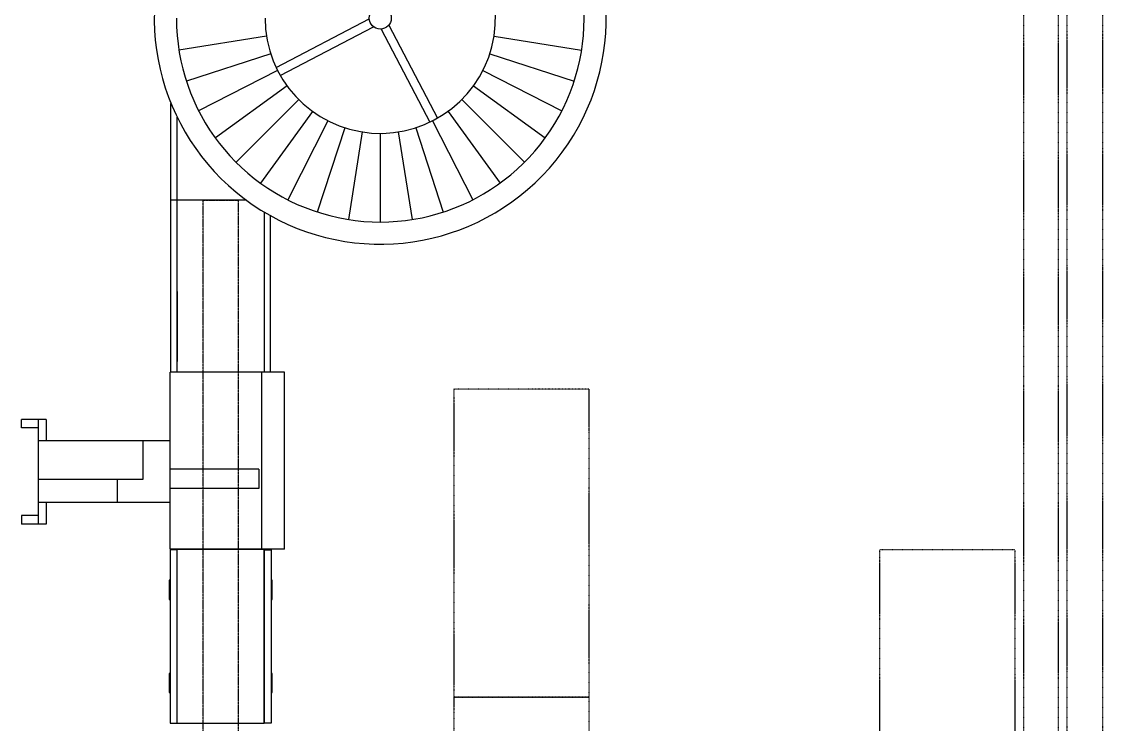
# Model space of a CAD drawing. Header units: millimetres. Extents: x -1732 to 458256, y -4349 to 130988.
# Drawn here: x 60648 to 66842, y 30379 to 34407 of the extents above; entities that cross this region are included whole.
import ezdxf

# ---------------------------------------------------------------- set-up
doc = ezdxf.new("R2010")
doc.units = ezdxf.units.MM
doc.header["$LTSCALE"] = 0.01
doc.header["$MEASUREMENT"] = 0
doc.linetypes.add('HIDDEN2', pattern=[4.7625, 3.175, -1.5875])
doc.linetypes.add('PHANTOM2', pattern=[31.75, 15.875, -3.175, 3.175, -3.175, 3.175, -3.175])
for name, color, linetype in [('F-E-EQP-BIELO', 251, 'CONTINUOUS'), ('F-E-EQP-CAN', 251, 'HIDDEN2'), ('F-E-EQP-PH2', 251, 'PHANTOM2'), ('S-E-BET', 251, 'PHANTOM2')]:
    doc.layers.add(name, color=color, linetype=linetype)

msp = doc.modelspace()

# ---------------------------------------------------------------- linework, layer by layer
at = {"layer": 'F-E-EQP-BIELO'}
for p, q in [((62106.68051, 34143.43081), (62640.59809, 34422.44537)), ((62129.83808, 34099.11686), (62663.75567, 34378.13141)), ((62752.56572, 34387.33679), (63031.58028, 33853.41921)), ((62051.28863, 34323.82981), (61549.54295, 34244.3611)), ((62708.25177, 34364.17922), (62987.26632, 33830.26163)), ((63355.82739, 34323.82981), (63857.57306, 34244.3611)), ((62075.48028, 34223.06431), (61592.34357, 34066.08368)), ((63331.63573, 34223.06431), (63814.77244, 34066.08368)), ((62115.1373, 34127.32381), (61662.50598, 33896.69663)), ((63291.97871, 34127.32381), (63744.61003, 33896.69663)), ((62169.28318, 34038.96575), (61758.30255, 33740.37084)), ((63237.83283, 34038.96575), (63648.81346, 33740.37084)), ((62236.58469, 33960.16581), (61877.37444, 33600.95557)), ((63170.53132, 33960.16581), (63529.74157, 33600.95557)), ((61504.02361, 32398.6388), (61504.02361, 33938.08046)), ((62315.38462, 33892.86431), (62016.78972, 33481.88368)), ((63091.73139, 33892.86431), (63390.32629, 33481.88368)), ((61539.02361, 32398.6388), (61539.02361, 33859.75849)), ((62403.74268, 33838.71842), (62173.11551, 33386.08711)), ((63003.37333, 33838.71842), (63234.00051, 33386.08711)), ((62499.48318, 33799.06141), (62342.50255, 33315.9247)), ((62600.24868, 33774.86975), (62520.77998, 33273.12408)), ((62703.55801, 33766.73913), (62703.55801, 33258.73913)), ((62806.86733, 33774.86975), (62886.33603, 33273.12408)), ((62907.63283, 33799.06141), (63064.61346, 33315.9247)), ((61936.66482, 33383.13913), (61504.15801, 33383.13913)), ((62039.02361, 33315.17907), (62039.02361, 32398.6388)), ((62074.2924, 32398.6388), (62074.2924, 33294.84678)), ((61539.02361, 32859.48228), (61539.02361, 32458.89158)), ((61499.02199, 31858.63872), (61499.02209, 32398.63872)), ((62154.02199, 32398.63872), (61499.02209, 32398.63872)), ((62025.02199, 31383.63872), (62025.02199, 32398.63872)), ((62154.02199, 31383.63872), (62154.02199, 32398.63872)), ((60788.02199, 32127.63872), (60648.02199, 32127.63872)), ((60648.02199, 32079.63872), (60648.02199, 32127.63872)), ((60743.02199, 32127.63872), (60743.02199, 31527.63872)), ((60788.02199, 32127.63872), (60788.02199, 32003.63872)), ((60743.02199, 32079.63872), (60648.02199, 32079.63872)), ((61499.02199, 32003.63872), (60743.02199, 32003.63872)), ((61343.02199, 32003.63872), (61343.02199, 31783.63872)), ((61499.02199, 31383.63872), (61499.02199, 31858.63872)), ((62007.02199, 31841.63872), (61499.02199, 31841.63872)), ((62007.02199, 31841.63872), (62007.02199, 31731.63872)), ((61343.02199, 31783.63872), (60743.02199, 31783.63872)), ((61196.02199, 31783.63872), (61196.02199, 31651.63872)), ((62007.02199, 31731.63872), (61499.02199, 31731.63872)), ((61499.02199, 31651.63872), (60743.02199, 31651.63872)), ((60788.02199, 31651.63872), (60788.02199, 31527.63872)), ((60743.02199, 31575.63872), (60648.02199, 31575.63872)), ((60648.02199, 31575.63872), (60648.02199, 31527.63872)), ((60788.02199, 31527.63872), (60648.02199, 31527.63872)), ((62154.02199, 31383.63872), (61499.02199, 31383.63872)), ((61539.02199, 31380.43879), (61499.02199, 31380.43874)), ((61499.02199, 31380.43874), (61499.02335, 30386.63874)), ((61539.02199, 31383.63879), (62039.02199, 31383.63947)), ((61539.02335, 30383.63879), (61539.02199, 31383.63879)), ((61539.02335, 30386.63879), (61539.02199, 31380.43879)), ((62039.02199, 31383.63947), (62039.02335, 30383.63947)), ((62039.02199, 31380.43947), (62079.02199, 31380.43953)), ((62039.02335, 30386.63947), (62039.02199, 31380.43947)), ((62079.02199, 31380.43953), (62079.02335, 30386.63953)), ((61499.02223, 31205.63874), (61494.02223, 31205.63873)), ((61494.02223, 31205.63873), (61494.02238, 31095.63873)), ((61499.02238, 31095.63874), (61499.02223, 31205.63874)), ((62079.02223, 31205.63953), (62079.02238, 31095.63953)), ((62084.02223, 31205.63953), (62079.02223, 31205.63953)), ((62084.02238, 31095.63953), (62084.02223, 31205.63953)), ((61494.02238, 31095.63873), (61499.02238, 31095.63874)), ((62079.02238, 31095.63953), (62084.02238, 31095.63953)), ((61499.02296, 30671.63874), (61494.02296, 30671.63873)), ((61494.02296, 30671.63873), (61494.02311, 30561.63873)), ((61499.02311, 30561.63874), (61499.02296, 30671.63874)), ((62079.02296, 30671.63953), (62079.02311, 30561.63953)), ((62084.02296, 30671.63953), (62079.02296, 30671.63953)), ((62084.02311, 30561.63953), (62084.02296, 30671.63953)), ((61494.02311, 30561.63873), (61499.02311, 30561.63874)), ((62079.02311, 30561.63953), (62084.02311, 30561.63953)), ((61499.02335, 30386.63874), (61539.02335, 30386.63879)), ((62039.02335, 30383.63947), (61539.02335, 30383.63879)), ((62079.02335, 30386.63953), (62039.02335, 30386.63947))]:
    msp.add_line(p, q, dxfattribs=at)
msp.add_circle((62703.55801, 34427.13913), 63.13464, dxfattribs=at)
for radius, start, end in [(1295.4, 157.803189462, 119.069690697), (1168.4, 180, 122.594191851), (660.4, 180, 162.375020619)]:
    msp.add_arc((62703.55801, 34427.13913), radius, start, end, dxfattribs=at)
at = {"layer": 'F-E-EQP-CAN'}
for p, q in [((61689.0389, 26984.79221), (61689.04034, 33383.57532)), ((61689.04144, 33383.57532), (61889.04144, 33383.57527)), ((61889.03882, 33383.57532), (61889.0388, 26901.94939))]:
    msp.add_line(p, q, dxfattribs=at)
at = {"layer": 'F-E-EQP-PH2'}
for p, q in [((66638.01678, 44992.00394), (66638.01678, 27919.00394)), ((66842.01678, 44992.00394), (66842.01678, 27919.00394)), ((65564.95344, 31381.13913), (65564.95344, 27851.13913)), ((65564.95344, 31381.13913), (66339.95344, 31381.13913)), ((66339.95344, 31381.13913), (66339.95344, 27851.13913))]:
    msp.add_line(p, q, dxfattribs=at)
for points in [[(63899.95344, 30535.25138), (63899.95344, 32300.25321), (63124.95344, 32300.25321), (63124.95344, 30535.25138)], [(63899.95344, 28770.24956), (63899.95344, 30535.25138), (63124.95344, 30535.25138), (63124.95344, 28770.24956)]]:
    msp.add_lwpolyline(points, close=True, dxfattribs=at)
at = {"layer": 'S-E-BET'}
for p, q in [((66389.16074, 45907.00394), (66389.17232, 28631.7832)), ((66589.16074, 45907.00422), (66589.17232, 28631.7832))]:
    msp.add_line(p, q, dxfattribs=at)

doc.saveas('drawing.dxf')
